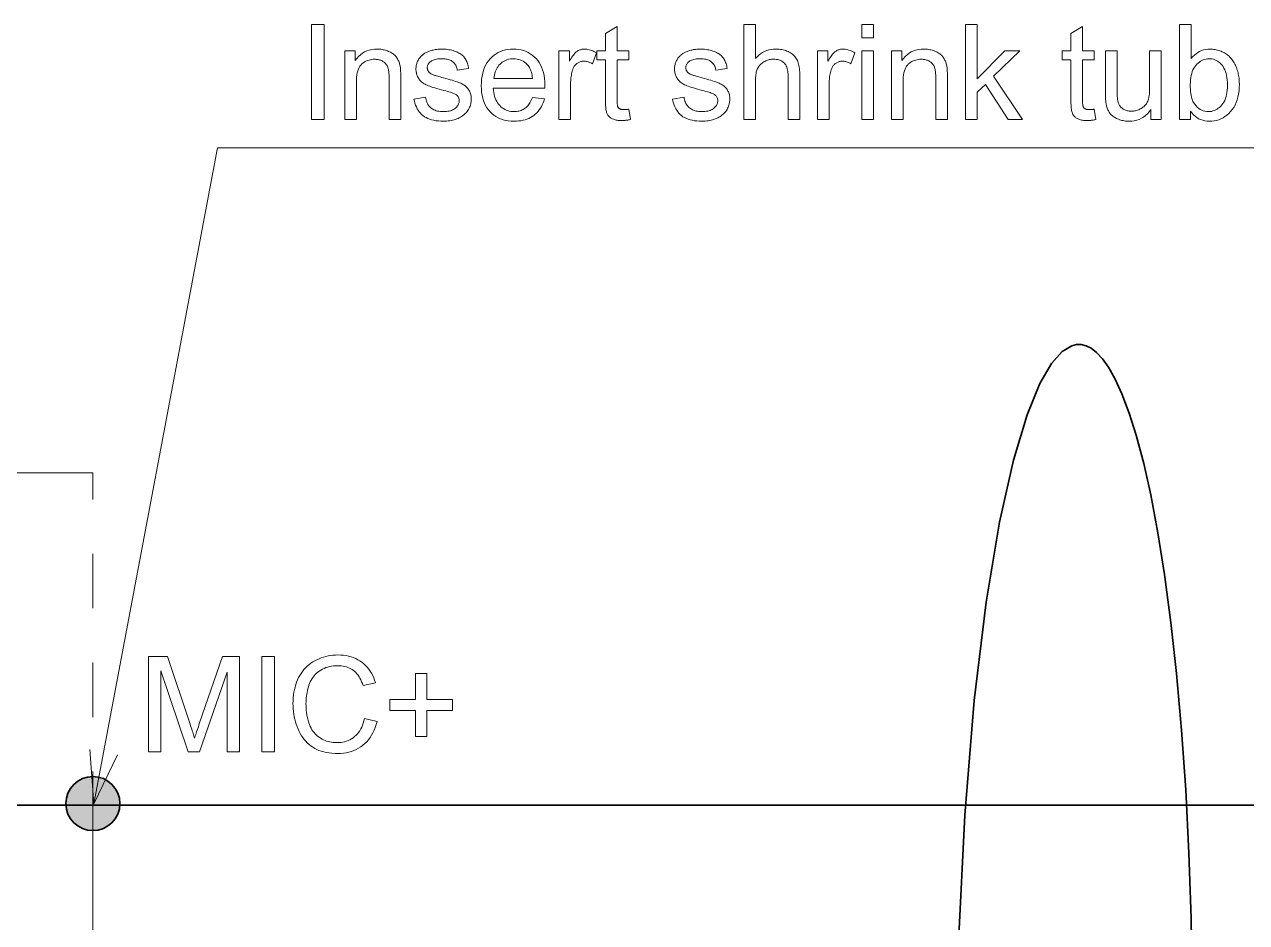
# Model space of a CAD drawing. Extents: x 23 to 417, y 3 to 294.
# Drawn here: x 219.67 to 264.61, y 185.38 to 218.4 of the extents above; entities that cross this region are included whole.
import ezdxf

# ---------------------------------------------------------------- set-up
doc = ezdxf.new("R2010")
doc.units = 0
doc.linetypes.add('PHANTOM', pattern=[20, 10, -2, 2, -2, 2, -2])

msp = doc.modelspace()

# ---------------------------------------------------------------- linework, layer by layer
at = {"color": 7, "lineweight": 35}
msp.add_line((194.795, 189.701), (329.377, 189.701), dxfattribs=at)
at = {"color": 7, "lineweight": 13}
for points in [[(230.221, 214.898), (230.221, 218.398), (230.684, 218.398), (230.684, 214.898)], [(241.896, 215.282), (241.958, 214.902), (241.922, 214.895), (241.887, 214.889), (241.852, 214.883), (241.819, 214.878), (241.786, 214.874), (241.754, 214.87), (241.722, 214.868), (241.692, 214.866), (241.662, 214.865), (241.633, 214.864), (241.587, 214.865), (241.544, 214.867), (241.502, 214.871), (241.463, 214.876), (241.425, 214.883), (241.39, 214.891), (241.357, 214.9), (241.326, 214.912), (241.297, 214.924), (241.27, 214.938), (241.245, 214.953), (241.222, 214.97), (241.2, 214.987), (241.179, 215.005), (241.16, 215.024), (241.143, 215.044), (241.127, 215.065), (241.113, 215.086), (241.1, 215.109), (241.089, 215.133), (241.079, 215.16), (241.07, 215.192), (241.062, 215.229), (241.055, 215.272), (241.049, 215.32), (241.045, 215.373), (241.041, 215.432), (241.038, 215.496), (241.037, 215.565), (241.036, 215.64), (241.036, 217.099), (240.721, 217.099), (240.721, 217.433), (241.036, 217.433), (241.036, 218.061), (241.464, 218.319), (241.464, 217.433), (241.896, 217.433), (241.896, 217.099), (241.464, 217.099), (241.464, 215.616), (241.464, 215.581), (241.464, 215.548), (241.466, 215.518), (241.467, 215.49), (241.469, 215.465), (241.472, 215.443), (241.475, 215.423), (241.478, 215.406), (241.482, 215.392), (241.486, 215.38), (241.491, 215.37), (241.496, 215.36), (241.502, 215.35), (241.509, 215.341), (241.516, 215.333), (241.524, 215.325), (241.532, 215.317), (241.541, 215.31), (241.55, 215.303), (241.56, 215.296), (241.571, 215.29), (241.583, 215.285), (241.595, 215.28), (241.608, 215.276), (241.623, 215.273), (241.638, 215.27), (241.654, 215.268), (241.671, 215.267), (241.688, 215.266), (241.707, 215.265), (241.722, 215.265), (241.738, 215.266), (241.754, 215.267), (241.772, 215.268), (241.79, 215.269), (241.809, 215.271), (241.83, 215.273), (241.851, 215.276), (241.873, 215.279)], [(246.119, 214.898), (246.119, 218.398), (246.549, 218.398), (246.549, 217.142), (246.611, 217.208), (246.675, 217.267), (246.743, 217.32), (246.815, 217.365), (246.889, 217.403), (246.967, 217.435), (247.047, 217.459), (247.131, 217.476), (247.218, 217.487), (247.308, 217.49), (247.364, 217.489), (247.418, 217.486), (247.47, 217.48), (247.522, 217.473), (247.571, 217.463), (247.619, 217.45), (247.666, 217.436), (247.711, 217.419), (247.755, 217.4), (247.797, 217.379), (247.838, 217.356), (247.876, 217.332), (247.911, 217.305), (247.945, 217.277), (247.976, 217.247), (248.004, 217.216), (248.03, 217.182), (248.054, 217.147), (248.076, 217.111), (248.095, 217.073), (248.112, 217.032), (248.127, 216.987), (248.14, 216.939), (248.152, 216.888), (248.162, 216.833), (248.17, 216.774), (248.176, 216.712), (248.181, 216.646), (248.183, 216.577), (248.184, 216.504), (248.184, 214.898), (247.754, 214.898), (247.754, 216.504), (247.753, 216.567), (247.749, 216.626), (247.742, 216.682), (247.732, 216.734), (247.72, 216.783), (247.704, 216.828), (247.686, 216.87), (247.665, 216.908), (247.641, 216.942), (247.615, 216.973), (247.586, 217.001), (247.554, 217.026), (247.521, 217.048), (247.485, 217.067), (247.446, 217.084), (247.406, 217.097), (247.363, 217.107), (247.317, 217.114), (247.27, 217.119), (247.22, 217.12), (247.182, 217.119), (247.144, 217.116), (247.107, 217.111), (247.071, 217.104), (247.034, 217.096), (246.999, 217.085), (246.963, 217.072), (246.929, 217.057), (246.894, 217.04), (246.86, 217.021), (246.828, 217.001), (246.797, 216.979), (246.768, 216.955), (246.741, 216.931), (246.716, 216.905), (246.693, 216.877), (246.672, 216.848), (246.653, 216.818), (246.636, 216.786), (246.62, 216.753), (246.607, 216.717), (246.595, 216.68), (246.584, 216.639), (246.575, 216.596), (246.567, 216.551), (246.56, 216.503), (246.555, 216.452), (246.552, 216.399), (246.55, 216.343), (246.549, 216.285), (246.549, 214.898)], [(250.469, 217.903), (250.469, 218.398), (250.899, 218.398), (250.899, 217.903)], [(254.275, 214.898), (254.275, 218.398), (254.704, 218.398), (254.704, 216.402), (255.721, 217.433), (256.278, 217.433), (255.308, 216.492), (256.376, 214.898), (255.846, 214.898), (255.008, 216.194), (254.704, 215.903), (254.704, 214.898)], [(259.014, 215.282), (259.076, 214.902), (259.04, 214.895), (259.005, 214.889), (258.97, 214.883), (258.937, 214.878), (258.904, 214.874), (258.872, 214.87), (258.84, 214.868), (258.81, 214.866), (258.78, 214.865), (258.751, 214.864), (258.705, 214.865), (258.662, 214.867), (258.62, 214.871), (258.581, 214.876), (258.543, 214.883), (258.508, 214.891), (258.475, 214.9), (258.444, 214.912), (258.415, 214.924), (258.388, 214.938), (258.363, 214.953), (258.34, 214.97), (258.318, 214.987), (258.297, 215.005), (258.278, 215.024), (258.261, 215.044), (258.245, 215.065), (258.231, 215.086), (258.218, 215.109), (258.207, 215.133), (258.197, 215.16), (258.188, 215.192), (258.18, 215.229), (258.173, 215.272), (258.167, 215.32), (258.163, 215.373), (258.159, 215.432), (258.156, 215.496), (258.155, 215.565), (258.154, 215.64), (258.154, 217.099), (257.839, 217.099), (257.839, 217.433), (258.154, 217.433), (258.154, 218.061), (258.582, 218.319), (258.582, 217.433), (259.014, 217.433), (259.014, 217.099), (258.582, 217.099), (258.582, 215.616), (258.582, 215.581), (258.582, 215.548), (258.584, 215.518), (258.585, 215.49), (258.587, 215.465), (258.59, 215.443), (258.593, 215.423), (258.596, 215.406), (258.6, 215.392), (258.604, 215.38), (258.609, 215.37), (258.614, 215.36), (258.62, 215.35), (258.627, 215.341), (258.634, 215.333), (258.642, 215.325), (258.65, 215.317), (258.659, 215.31), (258.668, 215.303), (258.678, 215.296), (258.689, 215.29), (258.701, 215.285), (258.713, 215.28), (258.726, 215.276), (258.741, 215.273), (258.756, 215.27), (258.772, 215.268), (258.789, 215.267), (258.806, 215.266), (258.825, 215.265), (258.84, 215.265), (258.856, 215.266), (258.872, 215.267), (258.89, 215.268), (258.908, 215.269), (258.927, 215.271), (258.948, 215.273), (258.969, 215.276), (258.991, 215.279)], [(262.549, 214.898), (262.151, 214.898), (262.151, 218.398), (262.581, 218.398), (262.581, 217.149), (262.636, 217.214), (262.695, 217.272), (262.757, 217.323), (262.822, 217.367), (262.89, 217.405), (262.961, 217.436), (263.035, 217.46), (263.112, 217.477), (263.192, 217.487), (263.275, 217.49), (263.322, 217.489), (263.368, 217.487), (263.413, 217.482), (263.458, 217.475), (263.503, 217.467), (263.547, 217.456), (263.591, 217.444), (263.634, 217.43), (263.676, 217.414), (263.718, 217.396), (263.759, 217.376), (263.799, 217.355), (263.837, 217.333), (263.873, 217.308), (263.909, 217.283), (263.942, 217.255), (263.974, 217.227), (264.005, 217.196), (264.034, 217.164), (264.062, 217.131), (264.088, 217.096), (264.114, 217.06), (264.138, 217.022), (264.161, 216.983), (264.182, 216.943), (264.203, 216.901), (264.222, 216.858), (264.24, 216.813), (264.257, 216.767), (264.273, 216.719), (264.288, 216.671), (264.301, 216.621), (264.312, 216.572), (264.322, 216.521), (264.331, 216.47), (264.337, 216.418), (264.343, 216.365), (264.347, 216.312), (264.349, 216.258), (264.35, 216.204), (264.346, 216.076), (264.337, 215.955), (264.321, 215.839), (264.298, 215.729), (264.269, 215.626), (264.234, 215.528), (264.192, 215.436), (264.143, 215.35), (264.089, 215.27), (264.027, 215.196), (263.962, 215.128), (263.893, 215.068), (263.822, 215.015), (263.749, 214.968), (263.673, 214.929), (263.594, 214.897), (263.513, 214.872), (263.429, 214.855), (263.343, 214.844), (263.254, 214.84), (263.166, 214.844), (263.082, 214.855), (263.002, 214.874), (262.926, 214.9), (262.853, 214.934), (262.785, 214.975), (262.72, 215.024), (262.659, 215.08), (262.603, 215.144), (262.549, 215.215)], [(231.446, 214.898), (231.446, 217.433), (231.833, 217.433), (231.833, 217.073), (231.891, 217.152), (231.954, 217.223), (232.023, 217.286), (232.096, 217.34), (232.174, 217.386), (232.257, 217.424), (232.345, 217.453), (232.438, 217.474), (232.536, 217.486), (232.64, 217.49), (232.685, 217.49), (232.73, 217.487), (232.774, 217.483), (232.817, 217.477), (232.859, 217.47), (232.901, 217.461), (232.942, 217.45), (232.983, 217.438), (233.022, 217.424), (233.061, 217.408), (233.098, 217.391), (233.134, 217.373), (233.168, 217.354), (233.199, 217.334), (233.229, 217.313), (233.257, 217.291), (233.283, 217.268), (233.307, 217.243), (233.329, 217.218), (233.349, 217.192), (233.367, 217.165), (233.385, 217.136), (233.401, 217.107), (233.416, 217.077), (233.43, 217.046), (233.443, 217.013), (233.454, 216.98), (233.465, 216.946), (233.474, 216.911), (233.482, 216.874), (233.487, 216.849), (233.491, 216.82), (233.494, 216.787), (233.498, 216.75), (233.5, 216.71), (233.502, 216.667), (233.504, 216.62), (233.505, 216.569), (233.506, 216.515), (233.506, 216.457), (233.506, 214.898), (233.076, 214.898), (233.076, 216.44), (233.076, 216.491), (233.074, 216.54), (233.072, 216.586), (233.068, 216.629), (233.064, 216.669), (233.058, 216.707), (233.052, 216.743), (233.044, 216.775), (233.036, 216.805), (233.026, 216.833), (233.016, 216.858), (233.003, 216.883), (232.989, 216.906), (232.974, 216.928), (232.957, 216.95), (232.938, 216.97), (232.918, 216.989), (232.896, 217.007), (232.873, 217.024), (232.848, 217.04), (232.822, 217.055), (232.796, 217.068), (232.768, 217.08), (232.739, 217.09), (232.71, 217.099), (232.679, 217.106), (232.648, 217.111), (232.616, 217.115), (232.583, 217.117), (232.549, 217.118), (232.495, 217.116), (232.442, 217.111), (232.391, 217.102), (232.341, 217.09), (232.293, 217.074), (232.246, 217.055), (232.201, 217.033), (232.158, 217.006), (232.116, 216.977), (232.075, 216.944), (232.037, 216.906), (232.003, 216.861), (231.973, 216.811), (231.947, 216.754), (231.925, 216.691), (231.907, 216.622), (231.894, 216.546), (231.884, 216.465), (231.878, 216.377), (231.876, 216.282), (231.876, 214.898)], [(233.993, 215.654), (234.418, 215.721), (234.427, 215.671), (234.438, 215.624), (234.451, 215.579), (234.467, 215.536), (234.486, 215.496), (234.507, 215.458), (234.531, 215.422), (234.557, 215.389), (234.586, 215.358), (234.618, 215.33), (234.652, 215.304), (234.688, 215.281), (234.727, 215.26), (234.769, 215.243), (234.814, 215.228), (234.861, 215.215), (234.91, 215.206), (234.962, 215.199), (235.017, 215.195), (235.075, 215.194), (235.132, 215.195), (235.187, 215.198), (235.239, 215.205), (235.287, 215.213), (235.333, 215.224), (235.375, 215.237), (235.414, 215.253), (235.451, 215.271), (235.484, 215.291), (235.514, 215.314), (235.541, 215.339), (235.566, 215.364), (235.587, 215.39), (235.606, 215.417), (235.621, 215.445), (235.634, 215.474), (235.644, 215.503), (235.652, 215.534), (235.656, 215.565), (235.657, 215.597), (235.656, 215.626), (235.652, 215.653), (235.646, 215.679), (235.637, 215.704), (235.626, 215.727), (235.612, 215.75), (235.595, 215.771), (235.576, 215.79), (235.555, 215.809), (235.531, 215.826), (235.51, 215.838), (235.485, 215.85), (235.454, 215.864), (235.418, 215.877), (235.377, 215.891), (235.33, 215.906), (235.278, 215.922), (235.221, 215.938), (235.159, 215.955), (235.091, 215.972), (235, 215.996), (234.914, 216.018), (234.834, 216.041), (234.76, 216.062), (234.691, 216.083), (234.629, 216.104), (234.572, 216.123), (234.521, 216.142), (234.476, 216.161), (234.436, 216.178), (234.4, 216.197), (234.367, 216.216), (234.334, 216.237), (234.304, 216.259), (234.276, 216.282), (234.249, 216.307), (234.224, 216.333), (234.2, 216.361), (234.179, 216.389), (234.159, 216.42), (234.141, 216.451), (234.125, 216.482), (234.111, 216.515), (234.099, 216.548), (234.088, 216.582), (234.08, 216.616), (234.073, 216.651), (234.069, 216.687), (234.066, 216.723), (234.065, 216.76), (234.066, 216.793), (234.068, 216.827), (234.072, 216.859), (234.077, 216.891), (234.084, 216.923), (234.093, 216.954), (234.103, 216.985), (234.115, 217.015), (234.128, 217.045), (234.142, 217.074), (234.159, 217.102), (234.176, 217.13), (234.194, 217.156), (234.214, 217.181), (234.234, 217.206), (234.256, 217.229), (234.279, 217.252), (234.303, 217.274), (234.328, 217.294), (234.354, 217.314), (234.375, 217.328), (234.397, 217.342), (234.42, 217.356), (234.446, 217.369), (234.472, 217.382), (234.5, 217.394), (234.53, 217.406), (234.561, 217.418), (234.593, 217.429), (234.627, 217.439), (234.662, 217.449), (234.697, 217.458), (234.733, 217.465), (234.77, 217.472), (234.806, 217.478), (234.844, 217.482), (234.882, 217.486), (234.92, 217.488), (234.959, 217.49), (234.998, 217.49), (235.057, 217.49), (235.115, 217.487), (235.171, 217.483), (235.225, 217.477), (235.279, 217.469), (235.33, 217.459), (235.38, 217.448), (235.429, 217.435), (235.477, 217.421), (235.522, 217.404), (235.566, 217.387), (235.608, 217.368), (235.647, 217.347), (235.684, 217.326), (235.718, 217.303), (235.751, 217.279), (235.78, 217.254), (235.808, 217.228), (235.833, 217.2), (235.855, 217.172), (235.876, 217.141), (235.896, 217.109), (235.914, 217.075), (235.931, 217.038), (235.946, 217), (235.96, 216.96), (235.973, 216.918), (235.985, 216.873), (235.995, 216.827), (236.003, 216.779), (235.583, 216.722), (235.576, 216.76), (235.567, 216.796), (235.556, 216.831), (235.543, 216.864), (235.527, 216.896), (235.51, 216.926), (235.49, 216.954), (235.468, 216.98), (235.444, 217.004), (235.417, 217.027), (235.389, 217.048), (235.358, 217.067), (235.325, 217.083), (235.289, 217.098), (235.252, 217.11), (235.212, 217.119), (235.17, 217.127), (235.125, 217.133), (235.078, 217.136), (235.029, 217.137), (234.972, 217.136), (234.918, 217.133), (234.867, 217.128), (234.82, 217.121), (234.776, 217.113), (234.735, 217.102), (234.698, 217.089), (234.664, 217.074), (234.634, 217.058), (234.607, 217.039), (234.583, 217.019), (234.561, 216.999), (234.542, 216.977), (234.526, 216.956), (234.512, 216.933), (234.501, 216.91), (234.492, 216.886), (234.485, 216.861), (234.482, 216.836), (234.48, 216.81), (234.481, 216.793), (234.482, 216.777), (234.485, 216.761), (234.489, 216.746), (234.493, 216.731), (234.499, 216.716), (234.506, 216.701), (234.514, 216.687), (234.523, 216.673), (234.533, 216.66), (234.544, 216.646), (234.556, 216.633), (234.57, 216.62), (234.584, 216.608), (234.6, 216.596), (234.617, 216.585), (234.636, 216.574), (234.655, 216.564), (234.676, 216.554), (234.698, 216.545), (234.713, 216.54), (234.733, 216.533), (234.759, 216.525), (234.789, 216.516), (234.825, 216.506), (234.865, 216.494), (234.911, 216.481), (234.961, 216.467), (235.017, 216.452), (235.077, 216.435), (235.166, 216.411), (235.249, 216.388), (235.326, 216.366), (235.398, 216.345), (235.464, 216.324), (235.525, 216.305), (235.58, 216.286), (235.63, 216.269), (235.675, 216.252), (235.713, 216.236), (235.749, 216.22), (235.782, 216.202), (235.815, 216.183), (235.845, 216.162), (235.874, 216.141), (235.902, 216.117), (235.928, 216.093), (235.952, 216.067), (235.975, 216.039), (235.996, 216.01), (236.016, 215.98), (236.033, 215.948), (236.049, 215.915), (236.062, 215.88), (236.073, 215.844), (236.083, 215.807), (236.09, 215.768), (236.095, 215.727), (236.098, 215.686), (236.099, 215.643), (236.098, 215.6), (236.094, 215.558), (236.088, 215.516), (236.079, 215.475), (236.068, 215.434), (236.054, 215.394), (236.038, 215.354), (236.019, 215.315), (235.997, 215.276), (235.974, 215.238), (235.947, 215.201), (235.919, 215.165), (235.888, 215.132), (235.856, 215.1), (235.821, 215.07), (235.783, 215.041), (235.744, 215.014), (235.702, 214.989), (235.658, 214.966), (235.612, 214.944), (235.564, 214.924), (235.515, 214.907), (235.465, 214.891), (235.413, 214.878), (235.36, 214.866), (235.306, 214.857), (235.251, 214.85), (235.194, 214.844), (235.136, 214.841), (235.077, 214.84), (234.981, 214.842), (234.889, 214.849), (234.802, 214.859), (234.719, 214.873), (234.642, 214.892), (234.569, 214.914), (234.5, 214.941), (234.437, 214.972), (234.378, 215.007), (234.324, 215.046), (234.274, 215.089), (234.228, 215.136), (234.185, 215.187), (234.147, 215.242), (234.112, 215.3), (234.081, 215.363), (234.053, 215.43), (234.029, 215.501), (234.009, 215.576)], [(238.346, 215.714), (238.79, 215.659), (238.767, 215.583), (238.74, 215.511), (238.71, 215.441), (238.677, 215.376), (238.64, 215.314), (238.599, 215.255), (238.555, 215.2), (238.507, 215.148), (238.455, 215.1), (238.4, 215.055), (238.342, 215.014), (238.281, 214.978), (238.216, 214.946), (238.148, 214.918), (238.077, 214.894), (238.003, 214.875), (237.926, 214.86), (237.845, 214.849), (237.761, 214.842), (237.675, 214.84), (237.566, 214.844), (237.461, 214.854), (237.362, 214.871), (237.267, 214.895), (237.176, 214.926), (237.09, 214.964), (237.009, 215.008), (236.932, 215.06), (236.86, 215.118), (236.793, 215.183), (236.731, 215.254), (236.675, 215.331), (236.626, 215.413), (236.584, 215.501), (236.548, 215.594), (236.519, 215.693), (236.496, 215.798), (236.48, 215.908), (236.47, 216.023), (236.467, 216.144), (236.47, 216.269), (236.48, 216.388), (236.496, 216.502), (236.519, 216.61), (236.549, 216.712), (236.585, 216.809), (236.628, 216.899), (236.677, 216.984), (236.734, 217.064), (236.796, 217.137), (236.864, 217.204), (236.936, 217.264), (237.011, 217.317), (237.091, 217.363), (237.175, 217.402), (237.262, 217.434), (237.353, 217.459), (237.449, 217.476), (237.548, 217.487), (237.651, 217.49), (237.751, 217.487), (237.847, 217.477), (237.939, 217.459), (238.028, 217.435), (238.113, 217.404), (238.194, 217.366), (238.271, 217.321), (238.345, 217.269), (238.415, 217.21), (238.482, 217.144), (238.543, 217.072), (238.598, 216.994), (238.646, 216.911), (238.688, 216.822), (238.723, 216.728), (238.752, 216.627), (238.775, 216.522), (238.791, 216.41), (238.801, 216.293), (238.804, 216.17), (238.804, 216.162), (238.804, 216.153), (238.804, 216.144), (238.804, 216.133), (238.803, 216.122), (238.803, 216.111), (238.803, 216.098), (238.802, 216.085), (238.802, 216.07), (238.802, 216.056), (236.911, 216.056), (236.917, 215.974), (236.928, 215.896), (236.942, 215.822), (236.96, 215.753), (236.982, 215.687), (237.007, 215.625), (237.037, 215.567), (237.07, 215.512), (237.106, 215.462), (237.147, 215.416), (237.191, 215.374), (237.236, 215.336), (237.284, 215.302), (237.334, 215.274), (237.386, 215.249), (237.44, 215.229), (237.496, 215.214), (237.554, 215.203), (237.615, 215.196), (237.677, 215.194), (237.724, 215.195), (237.769, 215.199), (237.813, 215.205), (237.855, 215.214), (237.896, 215.225), (237.936, 215.238), (237.974, 215.254), (238.011, 215.273), (238.046, 215.294), (238.081, 215.318), (238.113, 215.344), (238.145, 215.373), (238.175, 215.406), (238.203, 215.441), (238.23, 215.479), (238.256, 215.52), (238.281, 215.564), (238.304, 215.611), (238.325, 215.661)], [(236.935, 216.409), (238.35, 216.409), (238.344, 216.471), (238.335, 216.53), (238.324, 216.586), (238.311, 216.639), (238.295, 216.689), (238.278, 216.735), (238.259, 216.778), (238.237, 216.818), (238.214, 216.855), (238.188, 216.889), (238.146, 216.936), (238.101, 216.978), (238.054, 217.015), (238.004, 217.048), (237.952, 217.075), (237.898, 217.097), (237.841, 217.115), (237.782, 217.127), (237.72, 217.135), (237.656, 217.137), (237.597, 217.135), (237.541, 217.129), (237.486, 217.119), (237.434, 217.105), (237.383, 217.087), (237.334, 217.066), (237.287, 217.04), (237.242, 217.01), (237.199, 216.977), (237.158, 216.939), (237.119, 216.898), (237.084, 216.854), (237.053, 216.808), (237.025, 216.759), (237.001, 216.707), (236.981, 216.653), (236.964, 216.596), (236.95, 216.536), (236.941, 216.474)], [(239.324, 214.898), (239.324, 217.433), (239.711, 217.433), (239.711, 217.049), (239.741, 217.101), (239.769, 217.149), (239.798, 217.194), (239.826, 217.235), (239.854, 217.273), (239.881, 217.306), (239.907, 217.336), (239.933, 217.363), (239.959, 217.385), (239.985, 217.404), (240.01, 217.421), (240.036, 217.435), (240.062, 217.448), (240.089, 217.459), (240.116, 217.469), (240.144, 217.477), (240.172, 217.483), (240.201, 217.487), (240.23, 217.49), (240.26, 217.49), (240.304, 217.489), (240.347, 217.485), (240.391, 217.478), (240.435, 217.468), (240.479, 217.456), (240.524, 217.441), (240.568, 217.423), (240.612, 217.402), (240.657, 217.378), (240.702, 217.352), (240.554, 216.953), (240.522, 216.971), (240.491, 216.987), (240.459, 217.001), (240.428, 217.013), (240.396, 217.023), (240.365, 217.031), (240.333, 217.038), (240.302, 217.043), (240.27, 217.045), (240.239, 217.046), (240.211, 217.045), (240.184, 217.043), (240.157, 217.039), (240.131, 217.033), (240.105, 217.025), (240.08, 217.016), (240.056, 217.005), (240.032, 216.992), (240.008, 216.978), (239.986, 216.962), (239.964, 216.944), (239.943, 216.925), (239.924, 216.905), (239.906, 216.883), (239.89, 216.86), (239.874, 216.836), (239.86, 216.811), (239.847, 216.784), (239.836, 216.756), (239.826, 216.726), (239.812, 216.68), (239.8, 216.633), (239.789, 216.585), (239.78, 216.536), (239.772, 216.486), (239.766, 216.436), (239.761, 216.384), (239.757, 216.332), (239.755, 216.279), (239.754, 216.225), (239.754, 214.898)], [(243.502, 215.654), (243.927, 215.721), (243.936, 215.671), (243.947, 215.624), (243.96, 215.579), (243.977, 215.536), (243.995, 215.496), (244.016, 215.458), (244.04, 215.422), (244.066, 215.389), (244.095, 215.358), (244.127, 215.33), (244.161, 215.304), (244.197, 215.281), (244.237, 215.26), (244.278, 215.243), (244.323, 215.228), (244.37, 215.215), (244.419, 215.206), (244.472, 215.199), (244.527, 215.195), (244.584, 215.194), (244.642, 215.195), (244.696, 215.198), (244.748, 215.205), (244.796, 215.213), (244.842, 215.224), (244.884, 215.237), (244.924, 215.253), (244.96, 215.271), (244.993, 215.291), (245.023, 215.314), (245.05, 215.339), (245.075, 215.364), (245.096, 215.39), (245.115, 215.417), (245.131, 215.445), (245.144, 215.474), (245.154, 215.503), (245.161, 215.534), (245.165, 215.565), (245.166, 215.597), (245.165, 215.626), (245.161, 215.653), (245.155, 215.679), (245.146, 215.704), (245.135, 215.727), (245.121, 215.75), (245.104, 215.771), (245.086, 215.79), (245.064, 215.809), (245.04, 215.826), (245.02, 215.838), (244.994, 215.85), (244.963, 215.864), (244.927, 215.877), (244.886, 215.891), (244.839, 215.906), (244.788, 215.922), (244.731, 215.938), (244.668, 215.955), (244.601, 215.972), (244.509, 215.996), (244.423, 216.018), (244.343, 216.041), (244.269, 216.062), (244.2, 216.083), (244.138, 216.104), (244.081, 216.123), (244.03, 216.142), (243.985, 216.161), (243.945, 216.178), (243.91, 216.197), (243.876, 216.216), (243.844, 216.237), (243.813, 216.259), (243.785, 216.282), (243.758, 216.307), (243.733, 216.333), (243.71, 216.361), (243.688, 216.389), (243.668, 216.42), (243.65, 216.451), (243.634, 216.482), (243.62, 216.515), (243.608, 216.548), (243.598, 216.582), (243.589, 216.616), (243.583, 216.651), (243.578, 216.687), (243.575, 216.723), (243.574, 216.76), (243.575, 216.793), (243.577, 216.827), (243.581, 216.859), (243.586, 216.891), (243.593, 216.923), (243.602, 216.954), (243.612, 216.985), (243.624, 217.015), (243.637, 217.045), (243.652, 217.074), (243.668, 217.102), (243.685, 217.13), (243.703, 217.156), (243.723, 217.181), (243.743, 217.206), (243.765, 217.229), (243.788, 217.252), (243.812, 217.274), (243.837, 217.294), (243.863, 217.314), (243.884, 217.328), (243.906, 217.342), (243.93, 217.356), (243.955, 217.369), (243.981, 217.382), (244.009, 217.394), (244.039, 217.406), (244.07, 217.418), (244.102, 217.429), (244.136, 217.439), (244.171, 217.449), (244.207, 217.458), (244.242, 217.465), (244.279, 217.472), (244.316, 217.478), (244.353, 217.482), (244.391, 217.486), (244.429, 217.488), (244.468, 217.49), (244.508, 217.49), (244.567, 217.49), (244.624, 217.487), (244.68, 217.483), (244.735, 217.477), (244.788, 217.469), (244.839, 217.459), (244.89, 217.448), (244.938, 217.435), (244.986, 217.421), (245.032, 217.404), (245.076, 217.387), (245.117, 217.368), (245.156, 217.347), (245.193, 217.326), (245.228, 217.303), (245.26, 217.279), (245.29, 217.254), (245.317, 217.228), (245.342, 217.2), (245.365, 217.172), (245.385, 217.141), (245.405, 217.109), (245.423, 217.075), (245.44, 217.038), (245.455, 217), (245.47, 216.96), (245.482, 216.918), (245.494, 216.873), (245.504, 216.827), (245.513, 216.779), (245.092, 216.722), (245.086, 216.76), (245.077, 216.796), (245.066, 216.831), (245.052, 216.864), (245.037, 216.896), (245.019, 216.926), (244.999, 216.954), (244.977, 216.98), (244.953, 217.004), (244.927, 217.027), (244.898, 217.048), (244.867, 217.067), (244.834, 217.083), (244.799, 217.098), (244.761, 217.11), (244.721, 217.119), (244.679, 217.127), (244.634, 217.133), (244.588, 217.136), (244.539, 217.137), (244.481, 217.136), (244.427, 217.133), (244.376, 217.128), (244.329, 217.121), (244.285, 217.113), (244.244, 217.102), (244.207, 217.089), (244.173, 217.074), (244.143, 217.058), (244.116, 217.039), (244.092, 217.019), (244.07, 216.999), (244.051, 216.977), (244.035, 216.956), (244.021, 216.933), (244.01, 216.91), (244.001, 216.886), (243.995, 216.861), (243.991, 216.836), (243.989, 216.81), (243.99, 216.793), (243.992, 216.777), (243.994, 216.761), (243.998, 216.746), (244.003, 216.731), (244.008, 216.716), (244.015, 216.701), (244.023, 216.687), (244.032, 216.673), (244.042, 216.66), (244.053, 216.646), (244.065, 216.633), (244.079, 216.62), (244.094, 216.608), (244.109, 216.596), (244.127, 216.585), (244.145, 216.574), (244.164, 216.564), (244.185, 216.554), (244.207, 216.545), (244.222, 216.54), (244.243, 216.533), (244.268, 216.525), (244.298, 216.516), (244.334, 216.506), (244.374, 216.494), (244.42, 216.481), (244.47, 216.467), (244.526, 216.452), (244.586, 216.435), (244.675, 216.411), (244.758, 216.388), (244.835, 216.366), (244.907, 216.345), (244.973, 216.324), (245.034, 216.305), (245.09, 216.286), (245.139, 216.269), (245.184, 216.252), (245.223, 216.236), (245.258, 216.22), (245.292, 216.202), (245.324, 216.183), (245.354, 216.162), (245.383, 216.141), (245.411, 216.117), (245.437, 216.093), (245.461, 216.067), (245.484, 216.039), (245.506, 216.01), (245.525, 215.98), (245.542, 215.948), (245.558, 215.915), (245.571, 215.88), (245.583, 215.844), (245.592, 215.807), (245.599, 215.768), (245.604, 215.727), (245.607, 215.686), (245.608, 215.643), (245.607, 215.6), (245.603, 215.558), (245.597, 215.516), (245.588, 215.475), (245.577, 215.434), (245.563, 215.394), (245.547, 215.354), (245.528, 215.315), (245.507, 215.276), (245.483, 215.238), (245.457, 215.201), (245.428, 215.165), (245.398, 215.132), (245.365, 215.1), (245.33, 215.07), (245.292, 215.041), (245.253, 215.014), (245.211, 214.989), (245.167, 214.966), (245.121, 214.944), (245.073, 214.924), (245.024, 214.907), (244.974, 214.891), (244.922, 214.878), (244.869, 214.866), (244.815, 214.857), (244.76, 214.85), (244.703, 214.844), (244.645, 214.841), (244.586, 214.84), (244.49, 214.842), (244.398, 214.849), (244.311, 214.859), (244.229, 214.873), (244.151, 214.892), (244.078, 214.914), (244.01, 214.941), (243.946, 214.972), (243.887, 215.007), (243.833, 215.046), (243.783, 215.089), (243.737, 215.136), (243.695, 215.187), (243.656, 215.242), (243.621, 215.3), (243.59, 215.363), (243.562, 215.43), (243.539, 215.501), (243.519, 215.576)], [(248.834, 214.898), (248.834, 217.433), (249.22, 217.433), (249.22, 217.049), (249.25, 217.101), (249.279, 217.149), (249.307, 217.194), (249.335, 217.235), (249.363, 217.273), (249.39, 217.306), (249.417, 217.336), (249.443, 217.363), (249.468, 217.385), (249.494, 217.404), (249.519, 217.421), (249.545, 217.435), (249.571, 217.448), (249.598, 217.459), (249.625, 217.469), (249.653, 217.477), (249.682, 217.483), (249.71, 217.487), (249.74, 217.49), (249.77, 217.49), (249.813, 217.489), (249.857, 217.485), (249.9, 217.478), (249.944, 217.468), (249.989, 217.456), (250.033, 217.441), (250.077, 217.423), (250.122, 217.402), (250.166, 217.378), (250.211, 217.352), (250.063, 216.953), (250.032, 216.971), (250, 216.987), (249.969, 217.001), (249.937, 217.013), (249.906, 217.023), (249.874, 217.031), (249.843, 217.038), (249.811, 217.043), (249.78, 217.045), (249.748, 217.046), (249.72, 217.045), (249.693, 217.043), (249.666, 217.039), (249.64, 217.033), (249.614, 217.025), (249.589, 217.016), (249.565, 217.005), (249.541, 216.992), (249.518, 216.978), (249.495, 216.962), (249.473, 216.944), (249.453, 216.925), (249.433, 216.905), (249.415, 216.883), (249.399, 216.86), (249.383, 216.836), (249.369, 216.811), (249.357, 216.784), (249.345, 216.756), (249.335, 216.726), (249.321, 216.68), (249.309, 216.633), (249.298, 216.585), (249.289, 216.536), (249.281, 216.486), (249.275, 216.436), (249.27, 216.384), (249.266, 216.332), (249.264, 216.279), (249.263, 216.225), (249.263, 214.898)], [(250.469, 214.898), (250.469, 217.433), (250.899, 217.433), (250.899, 214.898)], [(251.553, 214.898), (251.553, 217.433), (251.94, 217.433), (251.94, 217.073), (251.998, 217.152), (252.061, 217.223), (252.13, 217.286), (252.203, 217.34), (252.281, 217.386), (252.364, 217.424), (252.452, 217.453), (252.546, 217.474), (252.644, 217.486), (252.747, 217.49), (252.792, 217.49), (252.837, 217.487), (252.881, 217.483), (252.924, 217.477), (252.967, 217.47), (253.008, 217.461), (253.049, 217.45), (253.09, 217.438), (253.129, 217.424), (253.168, 217.408), (253.206, 217.391), (253.241, 217.373), (253.275, 217.354), (253.306, 217.334), (253.336, 217.313), (253.364, 217.291), (253.39, 217.268), (253.414, 217.243), (253.436, 217.218), (253.456, 217.192), (253.474, 217.165), (253.492, 217.136), (253.508, 217.107), (253.523, 217.077), (253.537, 217.046), (253.55, 217.013), (253.561, 216.98), (253.572, 216.946), (253.581, 216.911), (253.589, 216.874), (253.594, 216.849), (253.598, 216.82), (253.602, 216.787), (253.605, 216.75), (253.607, 216.71), (253.609, 216.667), (253.611, 216.62), (253.612, 216.569), (253.613, 216.515), (253.613, 216.457), (253.613, 214.898), (253.184, 214.898), (253.184, 216.44), (253.183, 216.491), (253.182, 216.54), (253.179, 216.586), (253.176, 216.629), (253.171, 216.669), (253.165, 216.707), (253.159, 216.743), (253.151, 216.775), (253.143, 216.805), (253.133, 216.833), (253.123, 216.858), (253.11, 216.883), (253.096, 216.906), (253.081, 216.928), (253.064, 216.95), (253.045, 216.97), (253.025, 216.989), (253.004, 217.007), (252.98, 217.024), (252.956, 217.04), (252.93, 217.055), (252.903, 217.068), (252.875, 217.08), (252.846, 217.09), (252.817, 217.099), (252.786, 217.106), (252.755, 217.111), (252.723, 217.115), (252.69, 217.117), (252.656, 217.118), (252.602, 217.116), (252.549, 217.111), (252.498, 217.102), (252.448, 217.09), (252.4, 217.074), (252.354, 217.055), (252.308, 217.033), (252.265, 217.006), (252.223, 216.977), (252.182, 216.944), (252.144, 216.906), (252.11, 216.861), (252.08, 216.811), (252.054, 216.754), (252.033, 216.691), (252.015, 216.622), (252.001, 216.546), (251.991, 216.465), (251.985, 216.377), (251.983, 216.282), (251.983, 214.898)], [(261.096, 214.898), (261.096, 215.27), (261.034, 215.188), (260.969, 215.115), (260.899, 215.051), (260.825, 214.995), (260.746, 214.948), (260.664, 214.909), (260.577, 214.879), (260.486, 214.857), (260.391, 214.845), (260.291, 214.84), (260.246, 214.841), (260.202, 214.844), (260.159, 214.848), (260.116, 214.854), (260.074, 214.862), (260.032, 214.871), (259.991, 214.882), (259.951, 214.895), (259.911, 214.91), (259.872, 214.926), (259.834, 214.944), (259.798, 214.962), (259.764, 214.982), (259.732, 215.002), (259.702, 215.023), (259.675, 215.045), (259.649, 215.068), (259.625, 215.092), (259.603, 215.117), (259.583, 215.142), (259.565, 215.169), (259.548, 215.197), (259.532, 215.226), (259.517, 215.256), (259.503, 215.287), (259.49, 215.32), (259.479, 215.353), (259.468, 215.388), (259.459, 215.424), (259.451, 215.461), (259.446, 215.488), (259.441, 215.518), (259.437, 215.55), (259.434, 215.586), (259.431, 215.625), (259.429, 215.666), (259.427, 215.711), (259.425, 215.758), (259.425, 215.809), (259.424, 215.862), (259.424, 217.433), (259.854, 217.433), (259.854, 216.027), (259.854, 215.962), (259.855, 215.901), (259.856, 215.845), (259.858, 215.793), (259.861, 215.745), (259.864, 215.702), (259.867, 215.663), (259.871, 215.629), (259.875, 215.599), (259.88, 215.573), (259.889, 215.54), (259.9, 215.508), (259.913, 215.478), (259.927, 215.449), (259.944, 215.422), (259.962, 215.396), (259.982, 215.372), (260.003, 215.349), (260.027, 215.327), (260.052, 215.307), (260.079, 215.289), (260.107, 215.272), (260.137, 215.258), (260.167, 215.245), (260.199, 215.235), (260.232, 215.226), (260.266, 215.219), (260.302, 215.214), (260.339, 215.211), (260.377, 215.21), (260.415, 215.211), (260.453, 215.214), (260.491, 215.219), (260.528, 215.226), (260.564, 215.235), (260.6, 215.246), (260.636, 215.259), (260.671, 215.274), (260.706, 215.291), (260.74, 215.309), (260.773, 215.33), (260.804, 215.352), (260.833, 215.375), (260.86, 215.4), (260.885, 215.426), (260.908, 215.454), (260.929, 215.483), (260.948, 215.514), (260.965, 215.546), (260.98, 215.579), (260.993, 215.615), (261.005, 215.654), (261.016, 215.696), (261.025, 215.74), (261.033, 215.788), (261.039, 215.84), (261.044, 215.894), (261.047, 215.951), (261.049, 216.011), (261.05, 216.075), (261.05, 217.433), (261.48, 217.433), (261.48, 214.898)], [(262.545, 216.184), (262.546, 216.096), (262.55, 216.012), (262.556, 215.934), (262.565, 215.86), (262.576, 215.792), (262.589, 215.728), (262.606, 215.67), (262.624, 215.617), (262.645, 215.569), (262.669, 215.526), (262.711, 215.462), (262.756, 215.406), (262.804, 215.356), (262.854, 215.313), (262.908, 215.277), (262.964, 215.247), (263.023, 215.224), (263.085, 215.207), (263.15, 215.197), (263.218, 215.194), (263.274, 215.196), (263.328, 215.203), (263.38, 215.216), (263.431, 215.233), (263.481, 215.255), (263.529, 215.282), (263.575, 215.314), (263.62, 215.35), (263.663, 215.392), (263.705, 215.438), (263.744, 215.49), (263.779, 215.546), (263.81, 215.607), (263.836, 215.673), (263.859, 215.743), (263.878, 215.818), (263.892, 215.899), (263.902, 215.983), (263.908, 216.073), (263.91, 216.168), (263.908, 216.264), (263.902, 216.356), (263.893, 216.442), (263.879, 216.523), (263.861, 216.599), (263.839, 216.67), (263.814, 216.735), (263.784, 216.796), (263.751, 216.851), (263.713, 216.901), (263.673, 216.946), (263.631, 216.986), (263.588, 217.021), (263.543, 217.052), (263.496, 217.078), (263.447, 217.099), (263.397, 217.116), (263.346, 217.128), (263.292, 217.135), (263.237, 217.137), (263.182, 217.135), (263.127, 217.127), (263.075, 217.115), (263.024, 217.098), (262.974, 217.076), (262.927, 217.049), (262.88, 217.017), (262.835, 216.98), (262.792, 216.939), (262.75, 216.892), (262.711, 216.841), (262.676, 216.786), (262.645, 216.726), (262.619, 216.662), (262.596, 216.593), (262.578, 216.52), (262.563, 216.443), (262.553, 216.361), (262.547, 216.275)], [(224.23, 191.657), (224.23, 195.157), (224.927, 195.157), (225.756, 192.679), (225.778, 192.611), (225.799, 192.547), (225.819, 192.487), (225.837, 192.43), (225.855, 192.376), (225.871, 192.326), (225.886, 192.279), (225.899, 192.236), (225.912, 192.197), (225.923, 192.161), (225.935, 192.201), (225.949, 192.244), (225.965, 192.291), (225.981, 192.342), (225.999, 192.396), (226.018, 192.454), (226.039, 192.516), (226.061, 192.581), (226.084, 192.649), (226.109, 192.722), (226.947, 195.157), (227.57, 195.157), (227.57, 191.657), (227.124, 191.657), (227.124, 194.586), (226.107, 191.657), (225.689, 191.657), (224.677, 194.636), (224.677, 191.657)], [(228.396, 191.657), (228.396, 195.157), (228.859, 195.157), (228.859, 191.657)], [(232.173, 192.884), (232.636, 192.767), (232.605, 192.656), (232.569, 192.55), (232.528, 192.449), (232.483, 192.354), (232.432, 192.264), (232.378, 192.18), (232.318, 192.101), (232.254, 192.028), (232.186, 191.959), (232.112, 191.897), (232.035, 191.84), (231.954, 191.789), (231.87, 191.744), (231.783, 191.705), (231.692, 191.672), (231.598, 191.645), (231.5, 191.624), (231.399, 191.609), (231.295, 191.6), (231.187, 191.597), (231.076, 191.6), (230.969, 191.606), (230.867, 191.618), (230.768, 191.634), (230.674, 191.655), (230.584, 191.68), (230.498, 191.71), (230.417, 191.745), (230.34, 191.784), (230.267, 191.828), (230.198, 191.876), (230.132, 191.928), (230.069, 191.984), (230.01, 192.045), (229.955, 192.11), (229.902, 192.178), (229.853, 192.251), (229.808, 192.328), (229.766, 192.41), (229.727, 192.495), (229.692, 192.583), (229.661, 192.672), (229.633, 192.763), (229.609, 192.855), (229.588, 192.948), (229.572, 193.042), (229.559, 193.138), (229.55, 193.235), (229.544, 193.334), (229.542, 193.433), (229.544, 193.541), (229.551, 193.646), (229.561, 193.749), (229.576, 193.848), (229.594, 193.945), (229.617, 194.039), (229.645, 194.13), (229.676, 194.219), (229.711, 194.304), (229.751, 194.387), (229.795, 194.466), (229.842, 194.542), (229.892, 194.614), (229.946, 194.681), (230.004, 194.745), (230.065, 194.805), (230.13, 194.861), (230.198, 194.913), (230.27, 194.961), (230.346, 195.005), (230.423, 195.045), (230.503, 195.081), (230.584, 195.113), (230.666, 195.141), (230.751, 195.164), (230.836, 195.183), (230.923, 195.198), (231.012, 195.208), (231.102, 195.214), (231.194, 195.217), (231.298, 195.214), (231.398, 195.206), (231.494, 195.193), (231.588, 195.174), (231.678, 195.15), (231.764, 195.12), (231.848, 195.086), (231.928, 195.045), (232.004, 195), (232.078, 194.949), (232.147, 194.894), (232.212, 194.834), (232.273, 194.769), (232.329, 194.701), (232.381, 194.627), (232.429, 194.55), (232.473, 194.468), (232.512, 194.382), (232.546, 194.292), (232.577, 194.197), (232.121, 194.09), (232.095, 194.164), (232.068, 194.234), (232.038, 194.3), (232.006, 194.362), (231.971, 194.42), (231.935, 194.473), (231.896, 194.523), (231.855, 194.568), (231.812, 194.609), (231.767, 194.646), (231.72, 194.679), (231.67, 194.709), (231.618, 194.735), (231.563, 194.758), (231.506, 194.777), (231.446, 194.792), (231.385, 194.805), (231.32, 194.813), (231.254, 194.819), (231.185, 194.82), (231.105, 194.818), (231.029, 194.813), (230.955, 194.803), (230.883, 194.789), (230.814, 194.772), (230.748, 194.751), (230.685, 194.726), (230.624, 194.697), (230.566, 194.664), (230.51, 194.627), (230.458, 194.587), (230.408, 194.544), (230.362, 194.499), (230.319, 194.451), (230.28, 194.4), (230.243, 194.347), (230.21, 194.291), (230.18, 194.233), (230.153, 194.171), (230.129, 194.108), (230.109, 194.042), (230.09, 193.976), (230.073, 193.91), (230.059, 193.844), (230.047, 193.777), (230.037, 193.709), (230.03, 193.641), (230.024, 193.573), (230.021, 193.505), (230.02, 193.436), (230.021, 193.347), (230.025, 193.261), (230.031, 193.178), (230.04, 193.097), (230.052, 193.017), (230.066, 192.941), (230.083, 192.866), (230.103, 192.794), (230.125, 192.724), (230.15, 192.656), (230.177, 192.591), (230.208, 192.53), (230.241, 192.471), (230.277, 192.417), (230.316, 192.365), (230.358, 192.317), (230.403, 192.272), (230.45, 192.231), (230.501, 192.193), (230.554, 192.158), (230.61, 192.127), (230.666, 192.099), (230.723, 192.074), (230.781, 192.053), (230.84, 192.035), (230.9, 192.02), (230.961, 192.008), (231.023, 192), (231.085, 191.995), (231.149, 191.994), (231.226, 191.996), (231.3, 192.003), (231.372, 192.014), (231.441, 192.029), (231.508, 192.05), (231.573, 192.074), (231.635, 192.103), (231.695, 192.137), (231.753, 192.175), (231.808, 192.218), (231.86, 192.265), (231.909, 192.316), (231.954, 192.372), (231.996, 192.432), (232.034, 192.497), (232.069, 192.565), (232.1, 192.639), (232.128, 192.716), (232.152, 192.798)], [(234.054, 192.223), (234.054, 193.182), (233.102, 193.182), (233.102, 193.584), (234.054, 193.584), (234.054, 194.536), (234.46, 194.536), (234.46, 193.584), (235.413, 193.584), (235.413, 193.182), (234.46, 193.182), (234.46, 192.223)]]:
    msp.add_lwpolyline(points, close=True, dxfattribs=at)
for points in [[(222.219, 189.75), (226.765, 213.861), (299.612, 213.861)], [(222.068, 191.744), (222.219, 189.75), (223.085, 191.552)]]:
    msp.add_lwpolyline(points, dxfattribs=at)
at = {"color": 7, "lineweight": 35}
msp.add_lwpolyline([(262.614, 183.087), (262.573, 185.543), (262.493, 187.936), (262.376, 190.265), (262.225, 192.45), (262.041, 194.535), (261.834, 196.417), (261.6, 198.177), (261.357, 199.704), (261.092, 201.099), (260.832, 202.259), (260.557, 203.293), (260.298, 204.113), (260.029, 204.823), (259.785, 205.355), (259.535, 205.796), (259.315, 206.105), (259.092, 206.343), (258.897, 206.492), (258.712, 206.583), (258.535, 206.626), (258.361, 206.627), (258.188, 206.586), (257.833, 206.372), (257.445, 205.938), (257.014, 205.197), (256.541, 204.047), (256.039, 202.381), (255.527, 200.105), (255.035, 197.162), (254.596, 193.547), (254.249, 189.327), (254.025, 184.65)], dxfattribs=at)
at = {"color": 7, "linetype": 'PHANTOM', "lineweight": 13}
msp.add_lwpolyline([(222.182, 201.918), (183.31, 201.918), (183.31, 160.937), (222.182, 160.937)], close=True, dxfattribs=at)
at = {"color": 7, "lineweight": 35}
msp.add_circle((222.182, 189.755), 0.994, dxfattribs=at)
at = {"color": 7, "lineweight": 5}
for points in [[(223.1, 189.375), (221.479, 190.458), (222.182, 190.75), (221.801, 190.674)], [(223.1, 189.375), (222.182, 190.75), (222.885, 190.458), (222.562, 190.674)], [(223.1, 189.375), (221.187, 189.755), (221.479, 190.458), (221.263, 190.136)], [(223.1, 189.375), (222.885, 190.458), (223.176, 189.755), (223.1, 190.136)], [(223.1, 189.375), (221.479, 189.052), (221.187, 189.755), (221.263, 189.375)], [(223.1, 189.375), (222.182, 188.761), (221.479, 189.052), (221.801, 188.837)], [(223.1, 189.375), (222.885, 189.052), (222.182, 188.761), (222.562, 188.837)]]:
    msp.add_solid(points, dxfattribs=at)

doc.saveas('drawing.dxf')
